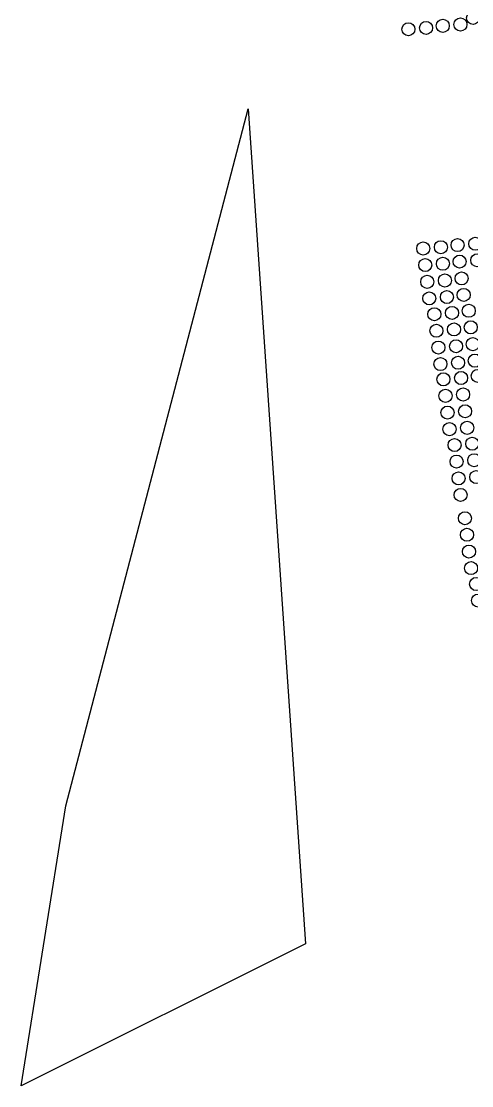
# Model space of a CAD drawing. Header units: inches. Extents: x -133 to 1452, y -237 to 1791.
# Drawn here: x 635.3 to 750.5, y 901.5 to 1173.8 of the extents above; entities that cross this region are included whole.
import ezdxf

# ---------------------------------------------------------------- set-up
doc = ezdxf.new("R2010")
doc.units = ezdxf.units.IN
doc.header["$MEASUREMENT"] = 0

msp = doc.modelspace()

# ---------------------------------------------------------------- linework, layer by layer
for p, q in [((646.7, 973.06), (693.35, 1151.42)), ((693.35, 1151.42), (708, 937.82)), ((635.3, 901.49), (646.7, 973.06)), ((708, 937.82), (635.3, 901.49))]:
    msp.add_line(p, q)
for centre in [(738.79, 1172.09), (743.07, 1172.63), (747.58, 1172.97), (750.8, 1174.64), (734.27, 1171.76), (738.07, 1115.67), (742.58, 1116), (746.86, 1116.54), (751.38, 1116.88), (747.38, 1112.31), (751.89, 1112.65), (738.59, 1111.44), (743.1, 1111.77), (739.1, 1107.14), (743.61, 1107.48), (747.89, 1108.02), (739.62, 1102.91), (744.13, 1103.25), (748.41, 1103.79), (740.91, 1098.85), (745.43, 1099.19), (749.71, 1099.73), (741.43, 1094.62), (745.94, 1094.96), (750.23, 1095.5), (741.94, 1090.33), (746.46, 1090.66), (750.74, 1091.2), (742.46, 1086.1), (746.97, 1086.44), (751.26, 1086.97), (743.24, 1082.2), (747.75, 1082.54), (752.03, 1083.08), (743.76, 1077.97), (748.27, 1078.31), (748.78, 1074.02), (744.27, 1073.68), (744.79, 1069.45), (749.3, 1069.79), (746.08, 1065.39), (750.6, 1065.73), (746.6, 1061.16), (751.11, 1061.5), (747.11, 1056.86), (751.63, 1057.2), (747.63, 1052.63), (748.74, 1046.66), (749.26, 1042.43), (749.77, 1038.13), (750.29, 1033.9), (751.59, 1029.84), (752.11, 1025.61)]:
    msp.add_circle(centre, 1.67)

doc.saveas('drawing.dxf')
